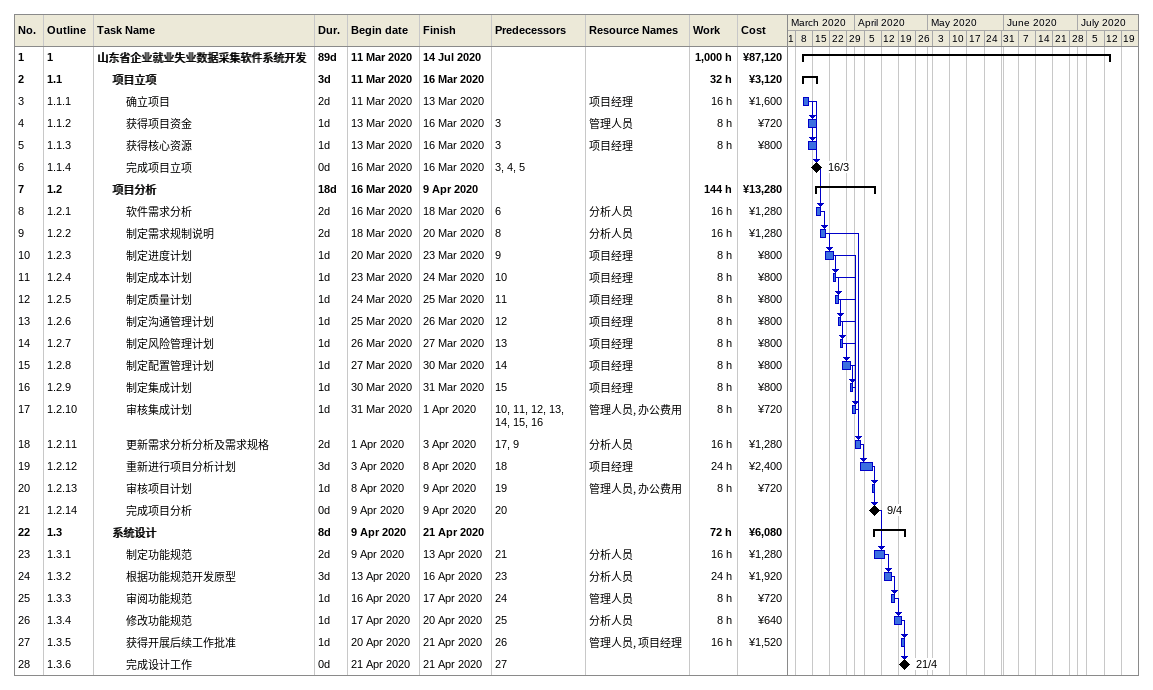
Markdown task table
| ID | WBS | Task | Duration | Start | Finish | Predecessors | Resources | Work (h) | Cost (¥) |
|---|---|---|---|---|---|---|---|---|---|
| 1 | 1 | **山东省企业就业失业数据采集软件系统开发** | 89d | 2020-03-11 | 2020-07-14 |  |  | 1000 | 87120 |
| 2 | 1.1 | **项目立项** | 3d | 2020-03-11 | 2020-03-16 |  |  | 32 | 3120 |
| 3 | 1.1.1 | 确立项目 | 2d | 2020-03-11 | 2020-03-13 |  | 项目经理 | 16 | 1600 |
| 4 | 1.1.2 | 获得项目资金 | 1d | 2020-03-13 | 2020-03-16 | 3 | 管理人员 | 8 | 720 |
| 5 | 1.1.3 | 获得核心资源 | 1d | 2020-03-13 | 2020-03-16 | 3 | 项目经理 | 8 | 800 |
| 6 | 1.1.4 | 完成项目立项 | 0d | 2020-03-16 | 2020-03-16 | 3, 4, 5 |  |  |  |
| 7 | 1.2 | **项目分析** | 18d | 2020-03-16 | 2020-04-09 |  |  | 144 | 13280 |
| 8 | 1.2.1 | 软件需求分析 | 2d | 2020-03-16 | 2020-03-18 | 6 | 分析人员 | 16 | 1280 |
| 9 | 1.2.2 | 制定需求规制说明 | 2d | 2020-03-18 | 2020-03-20 | 8 | 分析人员 | 16 | 1280 |
| 10 | 1.2.3 | 制定进度计划 | 1d | 2020-03-20 | 2020-03-23 | 9 | 项目经理 | 8 | 800 |
| 11 | 1.2.4 | 制定成本计划 | 1d | 2020-03-23 | 2020-03-24 | 10 | 项目经理 | 8 | 800 |
| 12 | 1.2.5 | 制定质量计划 | 1d | 2020-03-24 | 2020-03-25 | 11 | 项目经理 | 8 | 800 |
| 13 | 1.2.6 | 制定沟通管理计划 | 1d | 2020-03-25 | 2020-03-26 | 12 | 项目经理 | 8 | 800 |
| 14 | 1.2.7 | 制定风险管理计划 | 1d | 2020-03-26 | 2020-03-27 | 13 | 项目经理 | 8 | 800 |
| 15 | 1.2.8 | 制定配置管理计划 | 1d | 2020-03-27 | 2020-03-30 | 14 | 项目经理 | 8 | 800 |
| 16 | 1.2.9 | 制定集成计划 | 1d | 2020-03-30 | 2020-03-31 | 15 | 项目经理 | 8 | 800 |
| 17 | 1.2.10 | 审核集成计划 | 1d | 2020-03-31 | 2020-04-01 | 10, 11, 12, 13, 14, 15, 16 | 管理人员, 办公费用 | 8 | 720 |
| 18 | 1.2.11 | 更新需求分析分析及需求规格 | 2d | 2020-04-01 | 2020-04-03 | 17, 9 | 分析人员 | 16 | 1280 |
| 19 | 1.2.12 | 重新进行项目分析计划 | 3d | 2020-04-03 | 2020-04-08 | 18 | 项目经理 | 24 | 2400 |
| 20 | 1.2.13 | 审核项目计划 | 1d | 2020-04-08 | 2020-04-09 | 19 | 管理人员, 办公费用 | 8 | 720 |
| 21 | 1.2.14 | 完成项目分析 | 0d | 2020-04-09 | 2020-04-09 | 20 |  |  |  |
| 22 | 1.3 | **系统设计** | 8d | 2020-04-09 | 2020-04-21 |  |  | 72 | 6080 |
| 23 | 1.3.1 | 制定功能规范 | 2d | 2020-04-09 | 2020-04-13 | 21 | 分析人员 | 16 | 1280 |
| 24 | 1.3.2 | 根据功能规范开发原型 | 3d | 2020-04-13 | 2020-04-16 | 23 | 分析人员 | 24 | 1920 |
| 25 | 1.3.3 | 审阅功能规范 | 1d | 2020-04-16 | 2020-04-17 | 24 | 管理人员 | 8 | 720 |
| 26 | 1.3.4 | 修改功能规范 | 1d | 2020-04-17 | 2020-04-20 | 25 | 分析人员 | 8 | 640 |
| 27 | 1.3.5 | 获得开展后续工作批准 | 1d | 2020-04-20 | 2020-04-21 | 26 | 管理人员, 项目经理 | 16 | 1520 |
| 28 | 1.3.6 | 完成设计工作 | 0d | 2020-04-21 | 2020-04-21 | 27 |  |  |  |
